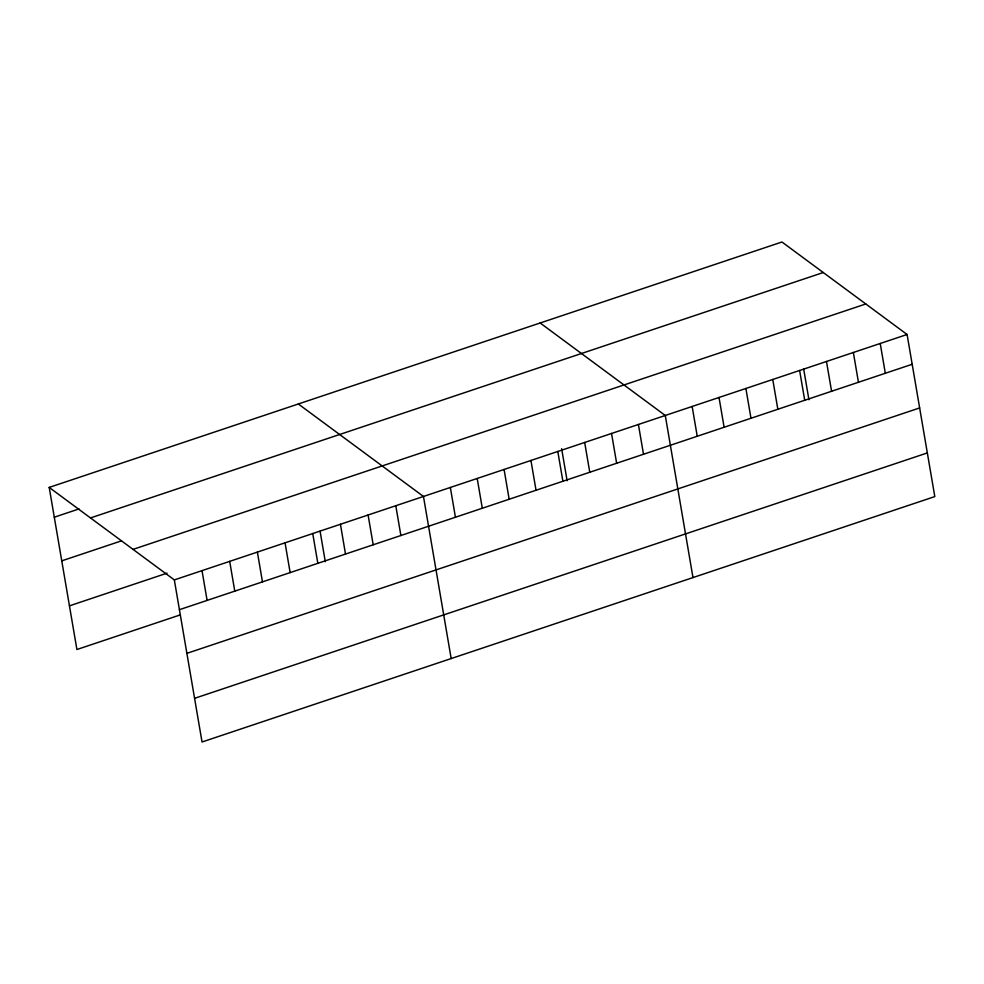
<?xml version="1.0" encoding="UTF-8"?>
<svg xmlns="http://www.w3.org/2000/svg" width="984" height="984" viewBox="0 0 984 984"><rect width="100%" height="100%" fill="white"/><g stroke="black" fill="none" stroke-linecap="round" stroke-linejoin="round"><path stroke-width="1.48" d="M49.2 487.412L781.96 242.002L907.088 334.486L934.8 496.588L202.04 741.997L174.328 579.908L49.2 487.412L76.912 649.514L180.355 614.865M54.292 517.203L79.064 508.9M90.491 517.941L823.251 272.531M61.758 560.855L121.487 540.856M133.037 549.38L865.797 303.97M69.446 605.849L167.059 573.155M174.328 579.908L907.088 334.486M179.42 609.686L912.18 364.277M186.886 653.351L919.646 407.942M194.574 698.332L927.334 452.923M540.154 322.986L665.282 415.482L692.982 577.571M298.337 403.981L423.464 496.465L451.176 658.554M880.225 343.49L885.317 373.268M853.362 352.493L858.442 382.272M826.486 361.485L831.578 391.263M803.707 369.172L808.922 399.725M799.623 370.488L804.715 400.267M772.747 379.48L777.84 409.27M745.884 388.483L750.976 418.262M719.021 397.487L724.113 427.265M692.146 406.478L697.238 436.256M638.407 424.473L643.499 454.251M611.544 433.477L616.636 463.255M584.681 442.468L589.773 472.258M561.643 448.692L567.116 480.721M557.805 451.471L562.897 481.25M530.942 460.475L536.034 490.253M504.079 469.466L509.159 499.245M477.203 478.47L482.295 508.248M450.34 487.461L455.432 517.252M395.789 505.739L400.882 535.517M368.102 515.001L373.194 544.792M340.427 524.275L345.507 554.053M320.071 531.139L325.298 561.704M312.74 533.549L317.832 563.328M285.053 542.824L290.145 572.602M257.377 552.086L262.47 581.876M229.69 561.36L234.782 591.138M202.015 570.634L207.107 600.412"/></g></svg>
